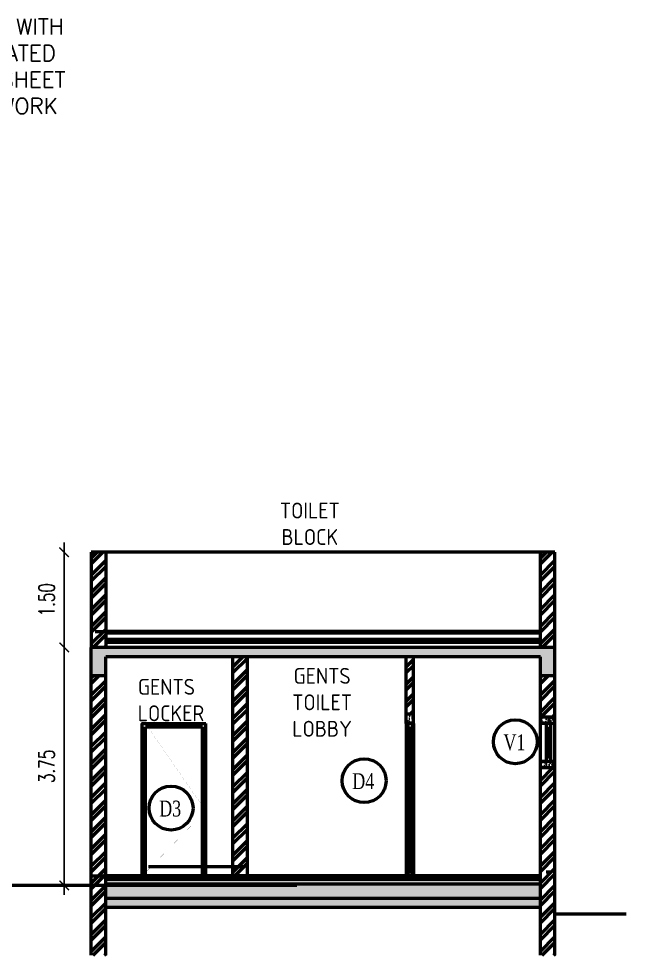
# Model space of a CAD drawing. Header units: metres. Extents: x 173383 to 173947, y -96409 to -96195.
# Drawn here: x 173936.95 to 173946.52, y -96376.49 to -96361.73 of the extents above; entities that cross this region are included whole.
import ezdxf

# ---------------------------------------------------------------- set-up
doc = ezdxf.new("R2010")
doc.units = ezdxf.units.M
doc.header["$LTSCALE"] = 3
doc.header["$MEASUREMENT"] = 0
doc.linetypes.add('office grid-grdpln$0$Col_GridPart$0$CENTER2', pattern=[1.125, 0.75, -0.125, 0.125, -0.125])
doc.layers.get('0').update_dxf_attribs({"linetype": 'CONTINUOUS', "lineweight": 50})
doc.layers.get('Defpoints').update_dxf_attribs({"linetype": 'CONTINUOUS'})
doc.layers.add('2', color=57, linetype='CONTINUOUS')
doc.styles.add('office grid-grdpln$0$Standard', font='isocp2.shx')
doc.styles.get("Standard").update_dxf_attribs({"font": 'romanc.shx', "width": 0.75, "height": 0.8})
doc.styles.add('style1', font='romanc.shx', dxfattribs={"width": 0.7, "height": 0.25})
doc.dimstyles.new('1', dxfattribs={"dimtxt": 0.25, "dimasz": 0.15, "dimexe": 0.15, "dimexo": 0.15, "dimgap": 0.15, "dimtad": 1, "dimzin": 3, "dimdsep": 46, "dimtxsty": 'style1', "dimblk": 'ARCHTICK', "dimcen": 0, "dimdle": 0.15, "dimse1": 1, "dimse2": 1, "dimclrd": 8, "dimclre": 13, "dimclrt": 7, "dimadec": 0, "dimazin": 0, "dimtfac": 0.65, "dimtix": 1, "dimtofl": 0, "dimtmove": 0, "dimatfit": 3, "dimfxl": 0, "dimtolj": 1, "dimtzin": 0, "dimlwd": -1, "dimlwe": -1, "dimarcsym": 0})
pattern_1 = [(50, (173943.05585, -96372.83718), (0.1366385, -0.0119543), [0.0142875, -0.1571625]), (355, (173943.05585, -96372.83718), (-0.0264326, 0.143293), [0.01143, -0.1257304]), (100.4514, (173943.06724, -96372.83817), (0.110206, 0.131338), [0.0121425, -0.133568]), (46.184, (173943.05585, -96372.79908), (0.203309, -0.031532), [0.021431, -0.235744]), (96.636, (173943.0728, -96372.8017), (0.178053, 0.18557), [0.018214, -0.200352]), (351.184, (173943.05585, -96372.79908), (0.178053, 0.18557), [0.017145, -0.188595]), (21, (173943.0749, -96372.8086), (0.113711, -0.076699), [0.0142875, -0.1571625]), (326, (173943.0749, -96372.8086), (0.0463515, 0.138141), [0.01143, -0.12573]), (71.4514, (173943.08438, -96372.815), (0.160062, 0.061442), [0.0121425, -0.1335675]), (37.5, (173943.05585, -96372.83718), (0.0023165, 0.0634163), [0, -0.124206, 0, -0.127635, 0, -0.1262062]), (7.5, (173943.05585, -96372.83718), (0.0501147, 0.0751354), [0, -0.072771, 0, -0.1213485, 0, -0.0481012]), (327.5, (173943.01337, -96372.83718), (0.1016929, -0.0042966), [0, -0.047625, 0, -0.14859, 0, -0.1971675]), (317.5, (173942.99432, -96372.83718), (0.111097, 0.01907), [0, -0.0619125, 0, -0.098679, 0, -0.1400175])]

# ---------------------------------------------------------------- blocks, each defined once
blk = doc.blocks.new('_ArchTick')
at = {"color": 0, "const_width": 0.15}
blk.add_lwpolyline([(-0.5, -0.5), (0.5, 0.5)], dxfattribs=at)
blk = doc.blocks.new('*D91')
at = {"layer": '2', "color": 8, "ltscale": 5}
blk.add_line((173937.67, -96375.537), (173937.67, -96371.487), dxfattribs=at)
at = {"layer": 'Defpoints', "color": 0, "ltscale": 5}
for p in [(173937.67, -96371.637), (173938.096, -96371.637), (173937.845, -96375.387)]:
    blk.add_point(p, dxfattribs=at)
at = {"layer": '2', "color": 8, "ltscale": 5, "xscale": 0.15, "yscale": 0.15, "zscale": 0.15}
for p, rotation in [((173937.67, -96371.637), 90), ((173937.67, -96375.387), 270)]:
    blk.add_blockref('_ArchTick', p, dxfattribs=dict(at, rotation=rotation))
at = {"layer": '2', "color": 7, "ltscale": 5, "insert": (173937.395, -96373.512), "char_height": 0.25, "attachment_point": 5, "rotation": 90, "style": 'style1'}
blk.add_mtext('\\A1;3.75', dxfattribs=at)
blk = doc.blocks.new('*D92')
at = {"layer": '2', "color": 8, "ltscale": 5}
blk.add_line((173937.67, -96371.787), (173937.67, -96369.987), dxfattribs=at)
at = {"layer": 'Defpoints', "color": 0, "ltscale": 5}
for p in [(173937.67, -96370.137), (173939.087, -96370.137), (173938.096, -96371.637)]:
    blk.add_point(p, dxfattribs=at)
at = {"layer": '2', "color": 8, "ltscale": 5, "xscale": 0.15, "yscale": 0.15, "zscale": 0.15}
for p, rotation in [((173937.67, -96370.137), 90), ((173937.67, -96371.637), 270)]:
    blk.add_blockref('_ArchTick', p, dxfattribs=dict(at, rotation=rotation))
at = {"layer": '2', "color": 7, "ltscale": 5, "insert": (173937.395, -96370.887), "char_height": 0.25, "attachment_point": 5, "rotation": 90, "style": 'style1'}
blk.add_mtext('\\A1;1.50', dxfattribs=at)

msp = doc.modelspace()

# ---------------------------------------------------------------- hatches: boundary and pattern name
at = {"ltscale": 1000}
h = msp.add_hatch(dxfattribs=at)
h.set_pattern_fill('ANSI32', color=256, scale=0.02, angle=180)
h.set_pattern_definition([(225, (173938.13185, -96371.3624), (0.134704, -0.134704), []), (225, (173938.04205, -96371.3624), (0.134704, -0.134704), [])])
h.paths.add_polyline_path([(173938.326, -96370.137), (173938.096, -96370.137), (173938.096, -96371.637), (173938.326, -96371.637)])
h = msp.add_hatch(dxfattribs=at)
h.set_pattern_fill('ANSI32', color=256, scale=0.02, angle=180)
h.set_pattern_definition([(225, (173945.20685, -96371.3624), (0.134704, -0.134704), []), (225, (173945.11705, -96371.3624), (0.134704, -0.134704), [])])
h.paths.add_polyline_path([(173945.401, -96370.137), (173945.171, -96370.137), (173945.171, -96371.637), (173945.401, -96371.637)])
h = msp.add_hatch()
h.set_pattern_fill('AR-CONC', color=256, scale=0.00075)
h.set_pattern_definition([(50, (173938.09585, -96372.08718), (0.1366385, -0.0119543), [0.0142875, -0.1571625]), (355, (173938.09585, -96372.08718), (-0.0264326, 0.1432926), [0.01143, -0.1257304]), (100.4514, (173938.10724, -96372.08817), (0.110206, 0.1313383), [0.0121425, -0.1335677]), (46.1842, (173938.09585, -96372.04908), (0.2033093, -0.0315317), [0.021431, -0.235744]), (96.6356, (173938.1128, -96372.0517), (0.178053, 0.1855696), [0.018214, -0.2003517]), (351.184, (173938.09585, -96372.04908), (0.178053, 0.1855696), [0.017145, -0.188595]), (21, (173938.1149, -96372.0586), (0.1137108, -0.0766989), [0.0142875, -0.1571625]), (326, (173938.1149, -96372.0586), (0.0463515, 0.138141), [0.01143, -0.12573]), (71.4514, (173938.12438, -96372.065), (0.1600623, 0.061442), [0.0121425, -0.1335675]), (37.5, (173938.09585, -96372.08718), (0.00231645, 0.06341628), [0, -0.124206, 0, -0.127635, 0, -0.12620625]), (7.5, (173938.09585, -96372.08718), (0.05011475, 0.0751354), [0, -0.072771, 0, -0.1213485, 0, -0.04810125]), (327.5, (173938.05337, -96372.08718), (0.10169295, -0.00429656), [0, -0.047625, 0, -0.14859, 0, -0.1971675]), (317.5, (173938.03432, -96372.08718), (0.1110969, 0.0190699), [0, -0.0619125, 0, -0.098679, 0, -0.1400175])])
h.paths.add_polyline_path([(173938.096, -96372.087), (173938.096, -96371.637), (173938.326, -96371.637), (173945.171, -96371.637), (173945.401, -96371.637), (173945.401, -96372.087), (173945.171, -96372.087), (173945.171, -96371.787), (173943.171, -96371.787), (173943.056, -96371.787), (173940.556, -96371.787), (173940.326, -96371.787), (173938.326, -96371.787), (173938.326, -96372.087)])
h = msp.add_hatch(dxfattribs=at)
h.set_pattern_fill('ANSI32', color=256, scale=0.02, angle=180)
h.set_pattern_definition([(225, (173940.36185, -96374.9624), (0.134704, -0.134704), []), (225, (173940.27205, -96374.9624), (0.134704, -0.134704), [])])
h.paths.add_polyline_path([(173940.556, -96371.787), (173940.326, -96371.787), (173940.326, -96375.237), (173940.556, -96375.237)])
h = msp.add_hatch(dxfattribs=at)
h.set_pattern_fill('ANSI32', color=256, scale=0.02, angle=180)
h.set_pattern_definition([(225, (173943.09185, -96374.9624), (0.134704, -0.134704), []), (225, (173943.00205, -96374.9624), (0.134704, -0.134704), [])])
h.paths.add_polyline_path([(173943.056, -96371.787), (173943.171, -96371.787), (173943.171, -96372.687), (173943.056, -96372.687)])
h = msp.add_hatch(dxfattribs=at)
h.set_pattern_fill('ANSI32', color=256, scale=0.02, angle=180)
h.set_pattern_definition([(225, (173938.13185, -96376.2124), (0.134704, -0.134704), []), (225, (173938.04205, -96376.2124), (0.134704, -0.134704), [])])
h.paths.add_polyline_path([(173938.326, -96376.487), (173938.326, -96372.087), (173938.096, -96372.087), (173938.096, -96376.487)])
h = msp.add_hatch(dxfattribs=at)
h.set_pattern_fill('ANSI32', color=256, scale=0.02, angle=180)
h.set_pattern_definition([(225, (173945.20685, -96376.2124), (0.134704, -0.134704), []), (225, (173945.11705, -96376.2124), (0.134704, -0.134704), [])])
h.paths.add_polyline_path([(173945.401, -96372.737), (173945.171, -96372.737), (173945.171, -96372.087), (173945.401, -96372.087)])
h.paths.add_polyline_path([(173945.171, -96373.537), (173945.171, -96376.487), (173945.401, -96376.487), (173945.401, -96373.537)])
h = msp.add_hatch()
h.set_pattern_fill('AR-CONC', color=256, scale=0.00075)
h.set_pattern_definition(pattern_1)
h.paths.add_polyline_path([(173943.056, -96372.837), (173943.081, -96372.837), (173943.156, -96372.837), (173943.171, -96372.837), (173943.171, -96372.687), (173943.056, -96372.687)])
h = msp.add_hatch()
h.set_pattern_fill('AR-CONC', color=256, scale=0.00075)
h.set_pattern_definition(pattern_1)
h.paths.add_polyline_path([(173945.171, -96372.837), (173945.261, -96372.837), (173945.336, -96372.837), (173945.401, -96372.837), (173945.401, -96372.737), (173945.171, -96372.737)])
h = msp.add_hatch()
h.set_pattern_fill('AR-CONC', color=256, scale=0.00075)
h.set_pattern_definition(pattern_1)
h.paths.add_polyline_path([(173945.171, -96373.437), (173945.261, -96373.437), (173945.336, -96373.437), (173945.401, -96373.437), (173945.401, -96373.537), (173945.171, -96373.537)])
h = msp.add_hatch()
h.set_pattern_fill('AR-SAND', color=256, scale=0.001)
h.set_pattern_definition([(37.5, (173926.967373, -96376.487178), (-0.00160003, 0.04894132), [0, -0.038608, 0, -0.04318, 0, -0.041275]), (7.5, (173926.96737, -96376.48718), (0.04495233, 0.0716825), [0, -0.020828, 0, -0.034798, 0, -0.013335]), (327.5, (173926.93613, -96376.48718), (0.07909924, 0.00014372), [0, -0.0127, 0, -0.04572, 0, -0.05969]), (317.5, (173926.93613, -96376.48718), (0.07635565, 0.02229293), [0, -0.00635, 0, -0.029972, 0, -0.03429])])
h.paths.add_polyline_path([(173938.326, -96375.287), (173945.171, -96375.287), (173945.171, -96375.362), (173938.326, -96375.362)])
h = msp.add_hatch()
h.set_pattern_fill('AR-CONC', color=256, scale=0.00075)
h.set_pattern_definition([(50, (173926.96737, -96375.73718), (0.1366385, -0.0119543), [0.0142875, -0.1571625]), (355, (173926.96737, -96375.73718), (-0.0264326, 0.1432926), [0.01143, -0.1257304]), (100.45144, (173926.97876, -96375.73817), (0.1102059, 0.1313383), [0.0121425, -0.1335677]), (46.1842, (173926.96737, -96375.69908), (0.2033093, -0.0315317), [0.0214312, -0.2357437]), (96.6356, (173926.98432, -96375.7017), (0.178053, 0.1855696), [0.0182138, -0.2003517]), (351.1842, (173926.96737, -96375.69908), (0.178053, 0.1855696), [0.017145, -0.1885948]), (21, (173926.98642, -96375.7086), (0.1137108, -0.0766989), [0.0142875, -0.1571625]), (326, (173926.98642, -96375.7086), (0.0463515, 0.138141), [0.01143, -0.12573]), (71.45144, (173926.9959, -96375.715), (0.1600623, 0.0614421), [0.0121425, -0.1335675]), (37.5, (173926.967373, -96375.73718), (0.00231645, 0.06341628), [0, -0.124206, 0, -0.127635, 0, -0.12620625]), (7.5, (173926.96737, -96375.73718), (0.05011475, 0.07513543), [0, -0.072771, 0, -0.1213485, 0, -0.04810125]), (327.5, (173926.92489, -96375.73718), (0.10169295, -0.00429656), [0, -0.047625, 0, -0.14859, 0, -0.1971675]), (317.5, (173926.90584, -96375.73718), (0.1110969, 0.01906987), [0, -0.0619125, 0, -0.098679, 0, -0.1400175])])
h.paths.add_polyline_path([(173938.326, -96375.362), (173945.171, -96375.362), (173945.171, -96375.587), (173938.326, -96375.587)])
at = {"ltscale": 2000}
h = msp.add_hatch(dxfattribs=at)
h.set_pattern_fill('AR-CONC', color=8, scale=0.0004)
h.set_pattern_definition([(50, (173926.967373, -96375.73718), (0.07287387, -0.00637563), [0.00762, -0.08382]), (355, (173926.96737, -96375.73718), (-0.01409737, 0.07642274), [0.006096, -0.06705623]), (100.45144, (173926.973446, -96375.73771), (0.0587765, 0.0700471), [0.006476, -0.0712361]), (46.1842, (173926.96737, -96375.71686), (0.1084316, -0.01681693), [0.01143, -0.12573]), (96.63556, (173926.97641, -96375.71826), (0.09496165, 0.09897045), [0.009714, -0.10685424]), (351.18415, (173926.96737, -96375.71686), (0.09496165, 0.09897045), [0.009144, -0.1005839]), (21, (173926.977533, -96375.72194), (0.06064576, -0.04090608), [0.00762, -0.08382]), (326, (173926.97753, -96375.72194), (0.0247208, 0.0736752), [0.006096, -0.067056]), (71.45144, (173926.98259, -96375.72535), (0.08536657, 0.0327691), [0.006476, -0.07123598]), (37.5, (173926.967373, -96375.737178), (0.00123544, 0.033822016), [0, -0.0662432, 0, -0.068072, 0, -0.06731]), (7.5, (173926.967373, -96375.737178), (0.026727865, 0.04007223), [0, -0.0388112, 0, -0.0647192, 0, -0.025654]), (327.5, (173926.944716, -96375.737178), (0.05423624, -0.002291498), [0, -0.0254, 0, -0.079248, 0, -0.105156]), (317.5, (173926.934556, -96375.73718), (0.05925167, 0.0101706), [0, -0.03302, 0, -0.0526288, 0, -0.074676])])
h.paths.add_polyline_path([(173938.326, -96375.587), (173945.171, -96375.587), (173945.171, -96375.737), (173938.326, -96375.737)])

# ---------------------------------------------------------------- linework, layer by layer
for p, q in [((173945.401, -96370.137), (173938.096, -96370.137)), ((173938.096, -96370.137), (173938.096, -96371.637)), ((173938.326, -96370.137), (173938.326, -96371.637)), ((173945.171, -96371.637), (173945.171, -96370.137)), ((173945.401, -96371.637), (173945.401, -96370.137)), ((173938.156, -96371.387), (173938.326, -96371.387)), ((173945.171, -96371.387), (173938.326, -96371.387)), ((173945.401, -96371.637), (173938.096, -96371.637)), ((173938.096, -96372.087), (173938.096, -96371.637)), ((173945.401, -96372.087), (173945.401, -96371.637)), ((173938.326, -96372.087), (173938.326, -96371.787)), ((173945.171, -96371.787), (173938.326, -96371.787)), ((173940.326, -96375.237), (173940.326, -96371.787)), ((173940.556, -96375.237), (173940.556, -96371.787)), ((173943.056, -96372.837), (173943.056, -96371.787)), ((173943.171, -96372.837), (173943.171, -96371.787)), ((173945.171, -96372.087), (173945.171, -96371.787)), ((173938.096, -96376.487), (173938.096, -96372.087)), ((173938.326, -96372.087), (173938.096, -96372.087)), ((173938.326, -96376.487), (173938.326, -96372.087)), ((173945.171, -96372.837), (173945.171, -96372.087)), ((173945.401, -96372.087), (173945.171, -96372.087)), ((173945.401, -96372.837), (173945.401, -96372.087)), ((173943.171, -96372.687), (173943.056, -96372.687)), ((173945.401, -96372.737), (173945.171, -96372.737)), ((173938.096, -96375.387), (173938.096, -96372.837)), ((173938.9, -96375.237), (173938.9, -96372.838)), ((173938.901, -96372.837), (173939.9, -96372.837)), ((173938.95, -96372.887), (173939.85, -96372.887)), ((173938.95, -96375.237), (173938.95, -96372.887)), ((173939.85, -96375.237), (173939.85, -96372.887)), ((173939.9, -96375.237), (173939.9, -96372.837)), ((173943.171, -96372.837), (173943.056, -96372.837)), ((173943.056, -96372.837), (173943.056, -96375.237)), ((173943.113, -96375.174), (173943.113, -96372.912)), ((173943.125, -96375.174), (173943.125, -96372.912)), ((173943.171, -96372.837), (173943.171, -96375.237)), ((173945.401, -96372.837), (173945.171, -96372.837)), ((173945.171, -96373.437), (173945.171, -96372.837)), ((173945.292, -96373.362), (173945.292, -96372.912)), ((173945.304, -96373.362), (173945.304, -96372.912)), ((173945.401, -96373.437), (173945.401, -96372.837)), ((173945.171, -96376.487), (173945.171, -96373.437)), ((173945.401, -96373.437), (173945.171, -96373.437)), ((173945.401, -96376.487), (173945.401, -96373.437)), ((173945.401, -96373.537), (173945.171, -96373.537)), ((173938.996, -96375.087), (173940.496, -96375.087)), ((173938.096, -96375.237), (173940.496, -96375.237)), ((173945.171, -96375.237), (173938.326, -96375.237)), ((173943.784, -96375.237), (173941.678, -96375.237)), ((173941.336, -96375.387), (173936.096, -96375.387)), ((173945.171, -96375.737), (173938.326, -96375.737))]:
    msp.add_line(p, q)
at = {"linetype": 'Continuous'}
for p, q in [((173943.081, -96372.912), (173943.156, -96372.912)), ((173945.261, -96372.912), (173945.336, -96372.912)), ((173945.261, -96373.362), (173945.336, -96373.362)), ((173943.081, -96375.174), (173943.156, -96375.174)), ((173945.261, -96375.174), (173945.336, -96375.174))]:
    msp.add_line(p, q, dxfattribs=at)
at = {"linetype": 'Continuous', "ltscale": 500}
msp.add_line((173945.401, -96373.437), (173945.171, -96373.437), dxfattribs=at)
at = {"color": 7, "linetype": 'office grid-grdpln$0$Col_GridPart$0$CENTER2', "ltscale": 500}
msp.add_line((173945.401, -96375.837), (173946.524, -96375.837), dxfattribs=at)
for points in [[(173938.326, -96371.407), (173945.171, -96371.407)], [(173938.326, -96375.257), (173945.171, -96375.257)], [(173938.326, -96375.287), (173945.171, -96375.287)], [(173938.326, -96375.362), (173945.171, -96375.362)], [(173938.326, -96375.587), (173945.171, -96375.587)]]:
    msp.add_lwpolyline(points)
at = {"color": 8, "ltscale": 2000}
for points in [[(173938.326, -96371.507), (173945.171, -96371.507)], [(173938.326, -96371.557), (173945.171, -96371.557)]]:
    msp.add_lwpolyline(points, dxfattribs=at)
at = {"color": 8, "const_width": 0.001}
msp.add_lwpolyline([(173938.95, -96372.837), (173939.9, -96374.212), (173938.9, -96375.237)], dxfattribs=at)
at = {"linetype": 'Continuous'}
for points in [[(173943.081, -96372.837), (173943.081, -96375.237), (173943.156, -96375.237), (173943.156, -96372.837)], [(173945.261, -96372.837), (173945.261, -96373.437)], [(173945.336, -96373.437), (173945.336, -96372.837)]]:
    msp.add_lwpolyline(points, dxfattribs=at)
for centre in [(173944.776, -96373.124), (173942.395, -96373.737), (173939.354, -96374.169)]:
    msp.add_circle(centre, 0.346)
msp.add_arc((173938.901, -96372.838, 0), 0.001, 90, 180)

# ---------------------------------------------------------------- texts
at = {"char_height": 0.25, "attachment_point": 8, "style": 'office grid-grdpln$0$Standard'}
for s, insert, width in [('{\\Fromans|c0;ROOF SHEET WITH COLOUR COATED GALVALUME SHEET AND TRUSSWORK}', (173936.159, -96363.234), 3.79941), ('TOILET \\PBLOCK', (173941.539, -96370.023), 1.05472), ('GENTS TOILET LOBBY', (173941.733, -96373.044), 1.05472), ('GENTS\\P LOCKER', (173939.281, -96372.8), 3.79941)]:
    msp.add_mtext(s, dxfattribs=dict(at, insert=insert, width=width))
at = {"char_height": 0.25, "width": 3.18743, "attachment_point": 2}
for s, insert in [('{\\fTimes New Roman|b0|i0|c0|p18;V1}', (173944.762, -96373.007)), ('{\\fTimes New Roman|b0|i0|c0|p18;D4}', (173942.381, -96373.619)), ('{\\fTimes New Roman|b0|i0|c0|p18;D3}', (173939.34, -96374.051))]:
    msp.add_mtext(s, dxfattribs=dict(at, insert=insert))

# ---------------------------------------------------------------- dimensions: what is measured, and where the dimension line sits
at = {"layer": '2', "ltscale": 5}
for base, p1, p2, override, picture, middle in [((173937.67, -96370.137), (173938.096, -96371.637), (173939.087, -96370.137), {"dimpost": '\\X', "dimtmove": 1}, '*D92', (173937.395, -96370.887)), ((173937.67, -96371.637), (173937.845, -96375.387), (173938.096, -96371.637), {"dimpost": '\\X'}, '*D91', (173937.395, -96373.512))]:
    dim = msp.add_linear_dim(base=base, p1=p1, p2=p2, angle=90, dimstyle='1', override=override, dxfattribs=at)
    dim.commit()
    dim.dimension.update_dxf_attribs({"geometry": picture, "text_midpoint": middle})

doc.saveas('drawing.dxf')
